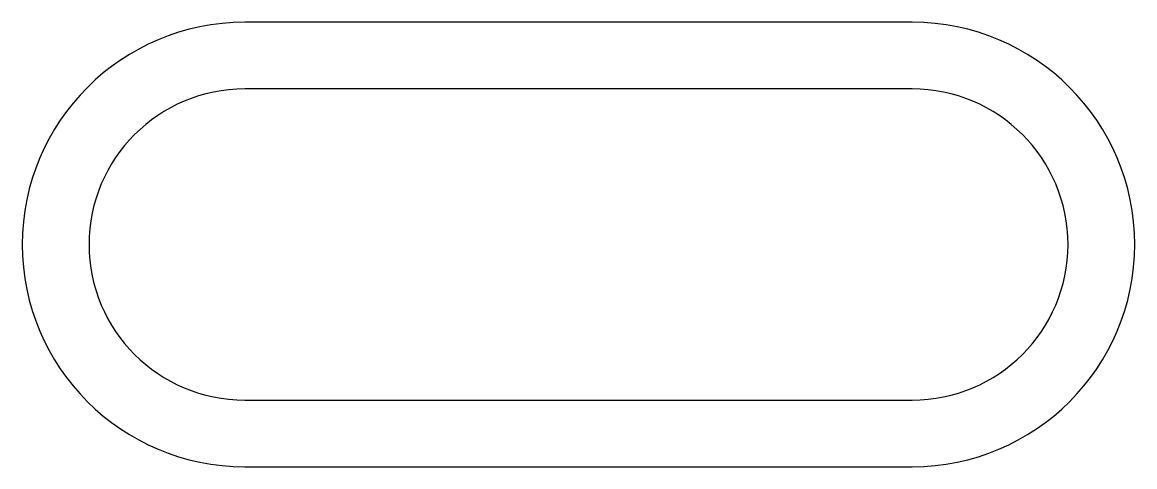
# Model space of a CAD drawing. Extents: x 143.8 to 168.8, y 214 to 224.
import ezdxf

# ---------------------------------------------------------------- set-up
doc = ezdxf.new("R2010")
doc.units = 0
doc.header["$LTSCALE"] = 15
doc.layers.add('ANA', color=220, linetype='CONTINUOUS')

msp = doc.modelspace()

# ---------------------------------------------------------------- linework, layer by layer
at = {"layer": 'ANA', "color": 0}
for points in [[(163.785, 213.962, 1), (163.785, 223.962), (148.785, 223.962, 1), (148.785, 213.962)], [(163.785, 215.462, 1), (163.785, 222.462), (148.785, 222.462, 1), (148.785, 215.462)]]:
    msp.add_lwpolyline(points, format="xyb", close=True, dxfattribs=at)

doc.saveas('drawing.dxf')
